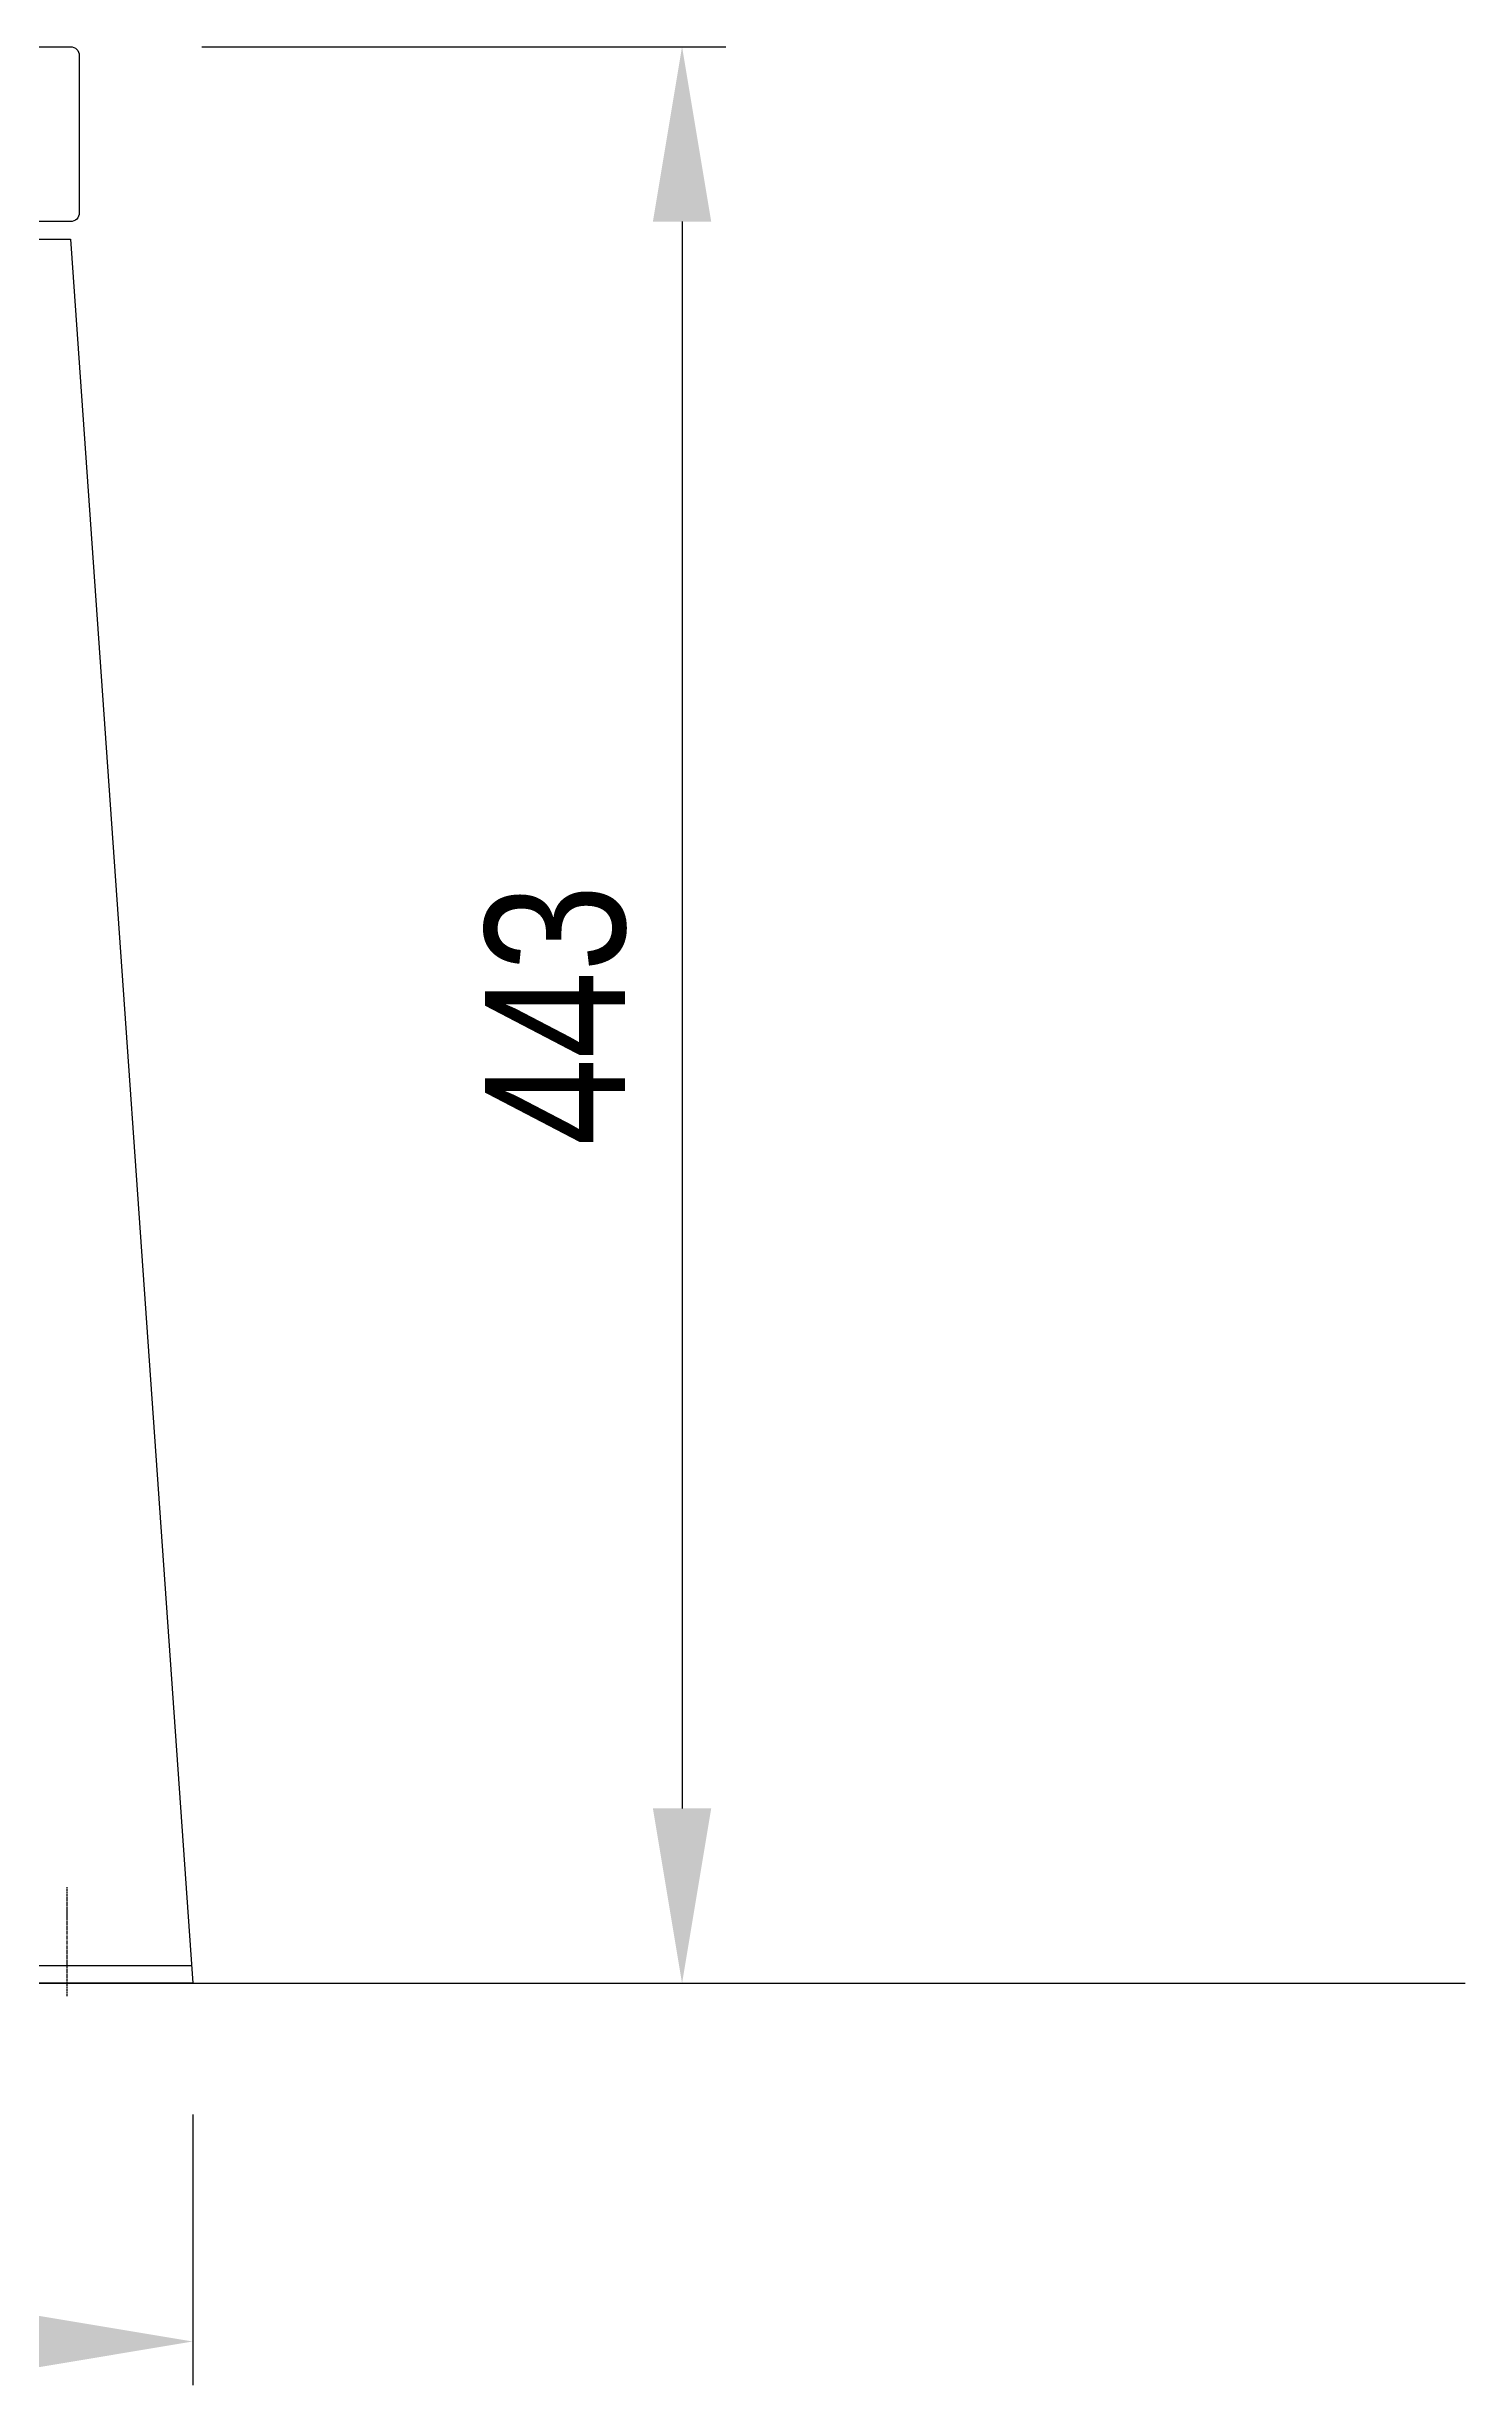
# Model space of a CAD drawing. Header units: millimetres. Extents: x 11004 to 17146, y 3085 to 7285.
# Drawn here: x 12563 to 12887, y 5918 to 6453 of the extents above; entities that cross this region are included whole.
import ezdxf

# ---------------------------------------------------------------- set-up
doc = ezdxf.new("R2010")
doc.units = ezdxf.units.MM
doc.header["$LTSCALE"] = 0.3
doc.linetypes.add('DashDot', pattern=[15, 9, -3, 0, -3])
doc.styles.add('SEACAD_Arial', font='arial.ttf', dxfattribs={"width": 0.8})
doc.dimstyles.new('ISO-25', dxfattribs={"dimtxt": 1.6, "dimasz": 2, "dimexe": 0.5, "dimexo": 1.5, "dimtad": 1, "dimdec": 0, "dimtxsty": 'SEACAD_Arial', "dimcen": 2, "dimadec": 0, "dimazin": 0, "dimtfac": 1, "dimtdec": 0, "dimtmove": 0, "dimatfit": 3, "dimfxl": 1, "dimarcsym": 0})

# ---------------------------------------------------------------- blocks, each defined once
blk = doc.blocks.new('*D138')
at = {"color": 0, "lineweight": -2, "transparency": 16777216}
for p, q in [((12104.41, 5980.45), (12104.41, 5918.5)), ((12596.32, 5980.46), (12596.32, 5918.5)), ((12144.41, 5928.5), (12556.32, 5928.5))]:
    blk.add_line(p, q, dxfattribs=at)
at = {"color": 0, "transparency": 16777216}
for points in [[(12144.41, 5935.16), (12144.41, 5921.83), (12104.41, 5928.5)], [(12556.32, 5935.16), (12556.32, 5921.83), (12596.32, 5928.5)]]:
    blk.add_solid(points, dxfattribs=at)
at = {"layer": 'Defpoints', "color": 0, "transparency": 16777216}
for p in [(12104.41, 6010.45), (12596.32, 6010.46), (12596.32, 5928.5)]:
    blk.add_point(p, dxfattribs=at)
at = {"color": 0, "transparency": 16777216, "insert": (12350.37, 5957.34), "char_height": 32, "attachment_point": 5, "style": 'SEACAD_Arial'}
blk.add_mtext('490', dxfattribs=at)
blk = doc.blocks.new('*D134')
at = {"color": 0, "lineweight": -2, "transparency": 16777216}
for p, q in [((12598.37, 6453.47), (12718.27, 6453.47)), ((12708.27, 6413.47), (12708.27, 6050.46)), ((12626.32, 6010.46), (12718.27, 6010.46))]:
    blk.add_line(p, q, dxfattribs=at)
at = {"color": 0, "transparency": 16777216}
for points in [[(12701.6, 6413.47), (12714.94, 6413.47), (12708.27, 6453.47)], [(12701.6, 6050.46), (12714.94, 6050.46), (12708.27, 6010.46)]]:
    blk.add_solid(points, dxfattribs=at)
at = {"layer": 'Defpoints', "color": 0, "transparency": 16777216}
for p in [(12568.37, 6453.47), (12596.32, 6010.46), (12708.27, 6010.46)]:
    blk.add_point(p, dxfattribs=at)
at = {"color": 0, "transparency": 16777216, "insert": (12679.42, 6231.96), "char_height": 32, "attachment_point": 5, "rotation": 90, "style": 'SEACAD_Arial'}
blk.add_mtext('443', dxfattribs=at)

msp = doc.modelspace()

# ---------------------------------------------------------------- linework, layer by layer
for p, q in [((12132.37, 6409.47), (12568.37, 6409.48)), ((12568.37, 6409.48), (12596.32, 6010.46)), ((12596.04, 6014.46), (12538.09, 6014.46)), ((12596.32, 6010.46), (12538.65, 6010.46))]:
    msp.add_line(p, q)
at = {"color": 0, "linetype": 'DashDot', "ltscale": 0.1}
msp.add_line((12567.49, 6032.46), (12567.49, 6007.46), dxfattribs=at)
at = {"color": 7, "linetype": 'Continuous'}
msp.add_line((11935.45, 6010.45), (12887.45, 6010.45), dxfattribs=at)
at = {"lineweight": 15}
msp.add_line((12800.5, 6010.45), (12856.13, 6010.45), dxfattribs=at)
msp.add_lwpolyline([(12568.37, 6413.47), (12502.37, 6413.47, -0.414214), (12500.37, 6415.47), (12500.37, 6451.47, -0.414214), (12502.37, 6453.47), (12568.37, 6453.47, -0.414214), (12570.37, 6451.47), (12570.37, 6415.47, -0.414214)], format="xyb", close=True)
at = {"color": 7, "linetype": 'Continuous'}
msp.add_circle((12776.59, 6010.45), 0.01, dxfattribs=at)

# ---------------------------------------------------------------- dimensions: what is measured, and where the dimension line sits
dim = msp.add_linear_dim(base=(12708.27, 6010.46), p1=(12568.37, 6453.47), p2=(12596.32, 6010.46), angle=90, dimstyle='ISO-25')
dim.commit()
dim.dimension.update_dxf_attribs({"geometry": '*D134', "text_midpoint": (12679.42, 6231.96)})
dim = msp.add_linear_dim(base=(12596.32, 5928.5), p1=(12104.41, 6010.45), p2=(12596.32, 6010.46), dimstyle='ISO-25', override={"dimrnd": 10})
dim.commit()
dim.dimension.update_dxf_attribs({"geometry": '*D138', "text_midpoint": (12350.37, 5957.34)})

doc.saveas('drawing.dxf')
